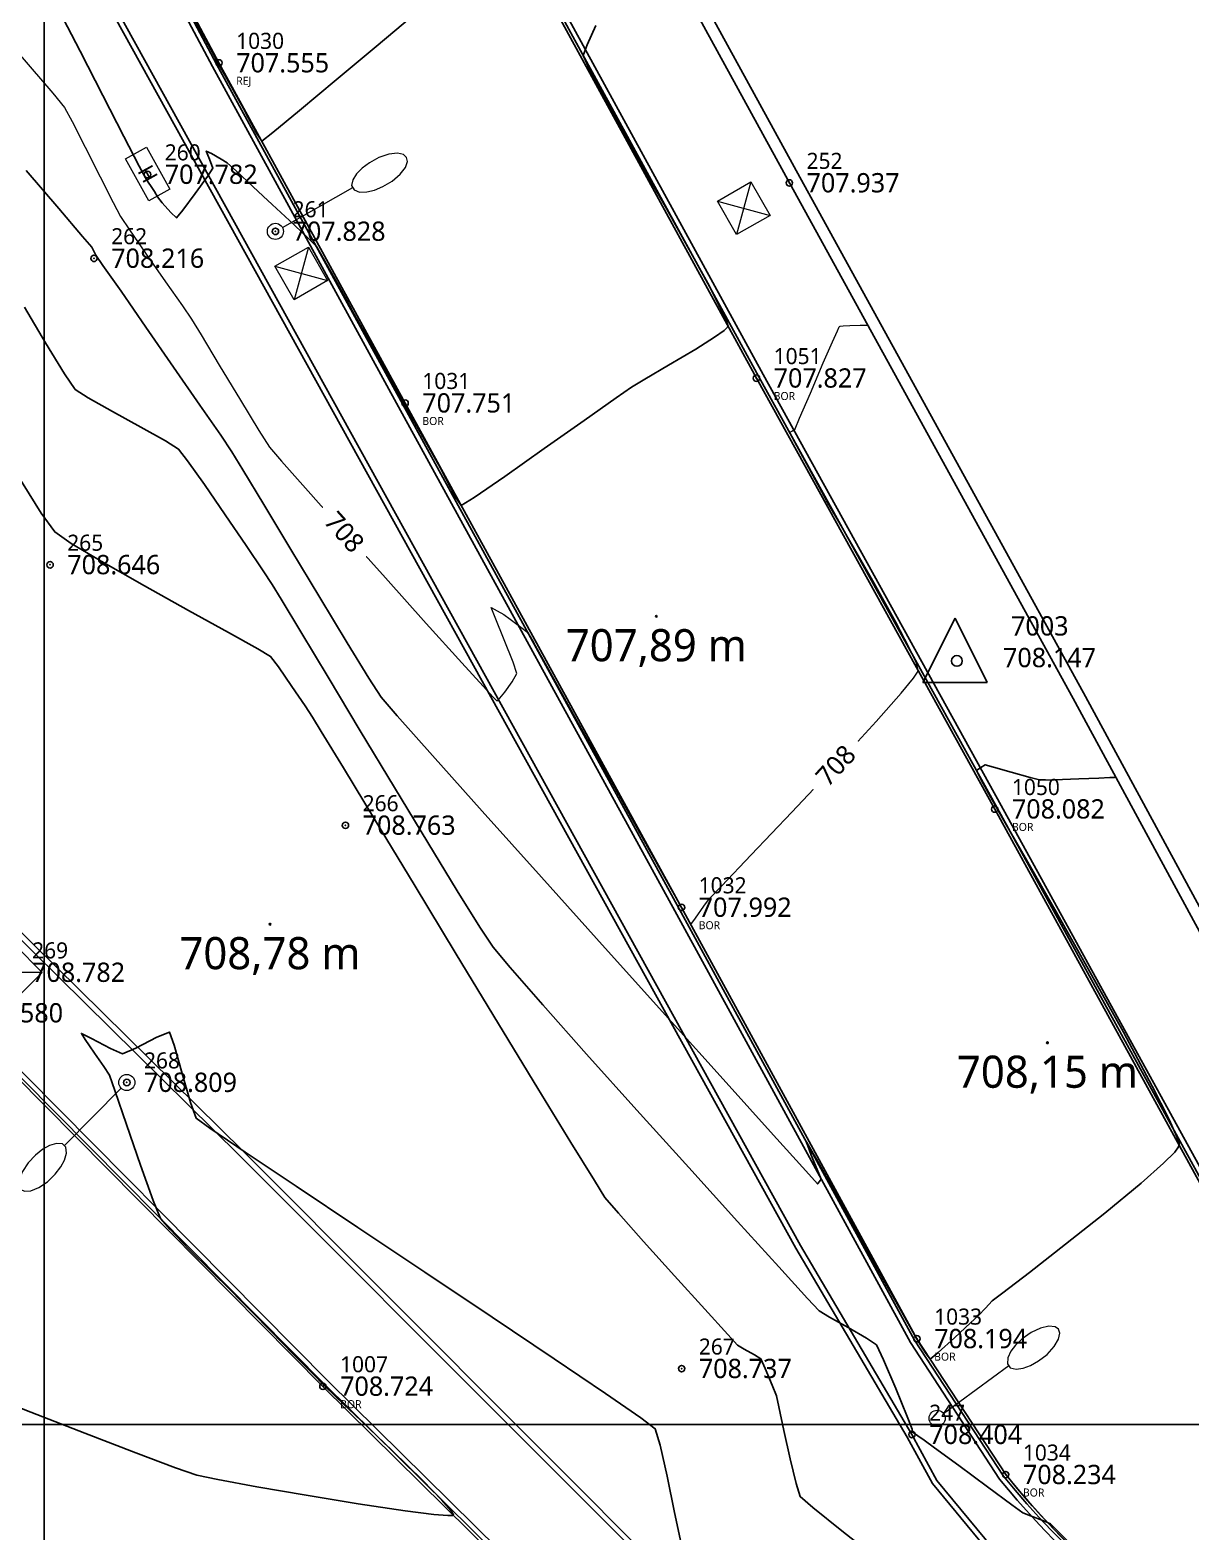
# Model space of a CAD drawing. Header units: metres. Extents: x 429510 to 429857, y 4467140 to 4467333.
# Drawn here: x 429569.74 to 429591.4, y 4467238 to 4467266.02 of the extents above; entities that cross this region are included whole.
import ezdxf

# ---------------------------------------------------------------- set-up
doc = ezdxf.new("R2010")
doc.units = ezdxf.units.M
doc.header["$LTSCALE"] = 4
doc.header["$PDMODE"] = 32
doc.header["$PDSIZE"] = 0.12
for name, color, linetype in [('C-ETIQ', 7, 'Continuous'), ('C-MARC', 7, 'Continuous'), ('C-PUNTOS', 7, 'Continuous'), ('C-SUPE-ETIQ_Curvas', 42, 'Continuous'), ('C-SUPE-ETIQ_Puntos', 92, 'Continuous'), ('C-TOPO-FEAT', 94, 'Continuous'), ('Cuadricula Coordenadas', 5, 'Continuous')]:
    doc.layers.add(name, color=color, linetype=linetype)
for name, color, linetype, lineweight, true_color in [('C-SUPE_CurvasMaestras', 48, 'Continuous', 18, 0x574100), ('TRIAL-BORDILLO', 232, 'Continuous', 9, 0xc70063), ('TRIAL-MURO BLOQUE LADRILLO', 20, 'Continuous', 13, 0xff3d3d)]:
    doc.layers.add(name, color=color, linetype=linetype, lineweight=lineweight, true_color=true_color)
doc.layers.add('C-SUPE_CurvasNivel', color=42, linetype='Continuous', true_color=0xb38600)
doc.layers.add('TRIAL-TEXTO', color=18, linetype='Continuous', true_color=0x000000)
for name, color, linetype, lineweight in [('TB-40HIDRANTE-P', 131, 'Continuous', 0), ('TB-44BACULO-SENCILLO-P', 254, 'Continuous', 0), ('TB-47REGISTRO-ELECTRICO-P', 213, 'Continuous', 0), ('TRIAL-ACERA', 125, 'Continuous', 9)]:
    doc.layers.add(name, color=color, linetype=linetype, lineweight=lineweight)
doc.styles.get("Standard").update_dxf_attribs({"font": 'segoeuil.ttf'})
doc.styles.add('Trial_standard', font='segoeuisl.ttf')

# ---------------------------------------------------------------- blocks, each defined once
blk = doc.blocks.new('*U39')
at = {"flags": 128}
for points in [[(3.775, 2.773), (3.667, 2.848), (3.477, 2.867), (3.213, 2.804), (2.919, 2.664), (2.648, 2.472), (2.439, 2.274), (2.293, 2.084), (2.195, 1.88), (2.183, 1.697), (2.275, 1.572), (2.453, 1.529), (2.677, 1.562), (2.901, 1.646), (3.153, 1.786), (3.417, 1.988), (3.638, 2.228), (3.776, 2.461), (3.814, 2.649), (3.775, 2.773)], [(0.201, 0.148), (2.225, 1.639)]]:
    blk.add_lwpolyline(points, dxfattribs=at)
blk.add_circle((0, 0), 0.25)
blk = doc.blocks.new('*U40')
at = {"flags": 128}
blk.add_lwpolyline([(0.039, -0.824), (-0.686, 0.49), (-0.029, 0.852), (0.696, -0.461), (0.039, -0.824)], dxfattribs=at)
at = {"lineweight": -3}
blk.add_text('H', height=0.5, rotation=118.8902, dxfattribs=at).set_placement((0.344, -0.072))
blk = doc.blocks.new('*U41')
at = {"flags": 128}
for points in [[(4.081, 2.299), (3.983, 2.386), (3.797, 2.428), (3.527, 2.397), (3.218, 2.294), (2.926, 2.136), (2.695, 1.964), (2.527, 1.793), (2.405, 1.602), (2.371, 1.422), (2.448, 1.287), (2.619, 1.223), (2.846, 1.229), (3.078, 1.285), (3.345, 1.394), (3.631, 1.563), (3.879, 1.774), (4.045, 1.989), (4.105, 2.171), (4.081, 2.299)], [(0.218, 0.123), (2.406, 1.36)]]:
    blk.add_lwpolyline(points, dxfattribs=at)
blk.add_circle((0, 0), 0.25)
blk = doc.blocks.new('*U42')
for p, q in [((0.223, 0.819), (-0.223, -0.819)), ((-0.819, 0.223), (0.819, -0.223))]:
    blk.add_line(p, q)
at = {"flags": 128}
blk.add_lwpolyline([(-0.819, 0.223), (0.223, 0.819), (0.819, -0.223), (-0.223, -0.819), (-0.819, 0.223)], dxfattribs=at)
blk = doc.blocks.new('*U46')
for p, q in [((-0.002, -0.849), (0.002, 0.849)), ((0.849, -0.002), (-0.849, 0.002))]:
    blk.add_line(p, q)
at = {"flags": 128}
blk.add_lwpolyline([(0.849, -0.002), (-0.002, -0.849), (-0.849, 0.002), (0.002, 0.849), (0.849, -0.002)], dxfattribs=at)
blk = doc.blocks.new('*U47')
at = {"flags": 128}
for points in [[(-0.176, -0.178), (-1.943, -1.965)], [(-3.298, -3.326), (-3.18, -3.384), (-2.989, -3.373), (-2.738, -3.27), (-2.469, -3.086), (-2.231, -2.854), (-2.056, -2.625), (-1.941, -2.415), (-1.876, -2.198), (-1.892, -2.016), (-2.003, -1.906), (-2.186, -1.892), (-2.402, -1.959), (-2.61, -2.077), (-2.837, -2.255), (-3.066, -2.495), (-3.247, -2.766), (-3.348, -3.018), (-3.356, -3.209), (-3.298, -3.326)]]:
    blk.add_lwpolyline(points, dxfattribs=at)
blk.add_circle((0, 0), 0.25)
blk = doc.blocks.new('*U49')
at = {"color": 0, "linetype": 'ByBlock', "lineweight": -2, "transparency": 16777216}
blk.add_point((0, 0), dxfattribs=at)
blk = doc.blocks.new('Station Mark')
at = {"color": 0, "linetype": 'ByBlock', "lineweight": -2}
for p, q in [((-0.024, 0.601), (-0.477, -0.304)), ((0.428, -0.304), (-0.024, 0.601)), ((-0.477, -0.304), (0.428, -0.304))]:
    blk.add_line(p, q, dxfattribs=at)
blk.add_circle((0, 0), 0.0757, dxfattribs=at)

msp = doc.modelspace()

# ---------------------------------------------------------------- linework, layer by layer
at = {"layer": 'C-MARC', "color": 7, "linetype": 'Continuous', "lineweight": -3}
for centre in [(429581.422, 4467255.083, 707.885), (429574.213, 4467249.337, 708.779), (429588.721, 4467247.125, 708.149)]:
    msp.add_circle(centre, 0.015, dxfattribs=at)
at = {"layer": 'C-SUPE_CurvasMaestras', "color": 48, "linetype": 'Continuous', "lineweight": 18, "true_color": 0x574100, "elevation": 708, "flags": 128}
msp.add_lwpolyline([(429569.245, 4467265.904), (429569.738, 4467265.336), (429570.162, 4467264.84), (429570.379, 4467264.573), (429570.521, 4467264.314), (429570.767, 4467263.835), (429571.046, 4467263.282), (429571.289, 4467262.802), (429571.427, 4467262.539), (429571.594, 4467262.29), (429571.905, 4467261.841), (429572.266, 4467261.325), (429572.579, 4467260.876), (429572.75, 4467260.627), (429572.93, 4467260.332), (429573.268, 4467259.769), (429573.661, 4467259.116), (429574.007, 4467258.548), (429574.204, 4467258.24), (429574.427, 4467257.979), (429574.925, 4467257.416), (429575.603, 4467256.654), (429576.369, 4467255.797), (429577.13, 4467254.949), (429577.792, 4467254.215), (429578.189, 4467253.779), (429578.377, 4467253.576), (429578.44, 4467253.512), (429578.45, 4467253.503), (429578.461, 4467253.51), (429578.502, 4467253.552), (429578.595, 4467253.669), (429578.731, 4467253.859), (429578.823, 4467254.012), (429578.75, 4467254.224), (429578.582, 4467254.645), (429578.414, 4467255.058), (429578.341, 4467255.247), (429578.456, 4467255.187), (429578.577, 4467255.114), (429578.693, 4467255.031), (429578.897, 4467254.881), (429579.024, 4467254.78), (429579.136, 4467254.586), (429579.381, 4467254.149), (429579.675, 4467253.621), (429579.934, 4467253.152), (429580.077, 4467252.895), (429580.242, 4467252.599), (429580.585, 4467251.986), (429581.012, 4467251.22), (429581.433, 4467250.466), (429581.756, 4467249.888), (429581.889, 4467249.65), (429581.977, 4467249.481), (429582.066, 4467249.332), (429582.156, 4467249.448), (429582.311, 4467249.671), (429582.412, 4467249.814), (429582.636, 4467250.049), (429583.193, 4467250.631), (429583.949, 4467251.425), (429584.771, 4467252.3), (429585.527, 4467253.121), (429585.994, 4467253.65), (429586.22, 4467253.927), (429586.295, 4467254.039), (429586.307, 4467254.07), (429586.305, 4467254.104), (429586.269, 4467254.219), (429586.148, 4467254.488), (429585.892, 4467254.981), (429585.488, 4467255.707), (429585.075, 4467256.422), (429584.748, 4467256.979), (429584.598, 4467257.235), (429584.465, 4467257.481), (429584.231, 4467257.913), (429584.009, 4467258.324), (429583.91, 4467258.509), (429583.961, 4467258.543), (429584.012, 4467258.577), (429584.097, 4467258.776), (429584.297, 4467259.246), (429584.537, 4467259.81), (429584.709, 4467260.206), (429584.801, 4467260.41), (429584.835, 4467260.481), (429584.843, 4467260.492), (429584.855, 4467260.496), (429584.907, 4467260.503), (429585.033, 4467260.508), (429585.224, 4467260.511), (429585.362, 4467260.511)], dxfattribs=at)
at = {"layer": 'C-SUPE_CurvasNivel', "color": 42, "linetype": 'Continuous', "lineweight": -3, "true_color": 0xb38600, "flags": 128}
for points, elevation in [([(429570.276, 4467266.389), (429570.67, 4467265.626), (429571.097, 4467264.796), (429571.489, 4467264.036), (429571.775, 4467263.479), (429571.888, 4467263.261), (429571.942, 4467263.182), (429571.997, 4467263.103), (429572.056, 4467263.006), (429572.117, 4467262.906), (429572.205, 4467262.799), (429572.365, 4467262.613), (429572.467, 4467262.515), (429572.586, 4467262.657), (429572.819, 4467262.97), (429573.046, 4467263.289), (429573.15, 4467263.445), (429573.086, 4467263.61), (429573.026, 4467263.761), (429573.124, 4467263.714), (429573.301, 4467263.613), (429573.414, 4467263.544), (429573.588, 4467263.385), (429573.891, 4467263.102), (429574.084, 4467262.921), (429574.254, 4467262.764), (429574.576, 4467262.466), (429574.9, 4467262.162), (429575.079, 4467261.983), (429575.208, 4467261.767), (429575.425, 4467261.377), (429575.64, 4467260.985), (429575.762, 4467260.761), (429575.88, 4467260.552), (429576.108, 4467260.144), (429576.374, 4467259.668), (429576.603, 4467259.26), (429576.72, 4467259.052), (429576.845, 4467258.827), (429577.066, 4467258.432), (429577.281, 4467258.046), (429577.393, 4467257.847), (429577.499, 4467257.64), (429577.669, 4467257.319), (429577.784, 4467257.147), (429578.024, 4467257.3), (429578.593, 4467257.693), (429579.331, 4467258.21), (429580.078, 4467258.737), (429580.675, 4467259.159), (429580.962, 4467259.36), (429581.206, 4467259.505), (429581.653, 4467259.766), (429582.158, 4467260.067), (429582.506, 4467260.288), (429582.686, 4467260.416), (429582.75, 4467260.475), (429582.761, 4467260.495), (429582.76, 4467260.516), (429582.727, 4467260.607), (429582.617, 4467260.842), (429582.381, 4467261.295), (429582.005, 4467261.984), (429581.618, 4467262.676), (429581.304, 4467263.231), (429581.149, 4467263.508), (429580.999, 4467263.78), (429580.724, 4467264.276), (429580.416, 4467264.839), (429580.164, 4467265.314), (429580.059, 4467265.546), (429580.132, 4467265.747), (429580.297, 4467266.102)], 707.8), ([(429572.73, 4467266.367), (429572.936, 4467265.982), (429573.139, 4467265.602), (429573.248, 4467265.399), (429573.382, 4467265.159), (429573.594, 4467264.78), (429573.721, 4467264.554), (429573.814, 4467264.375), (429573.961, 4467264.098), (429574.059, 4467263.95), (429574.264, 4467264.108), (429574.767, 4467264.522), (429575.451, 4467265.092), (429576.197, 4467265.716), (429576.889, 4467266.296)], 707.6), ([(429589.986, 4467252.078), (429589.969, 4467252.077), (429589.887, 4467252.073), (429589.677, 4467252.063), (429589.304, 4467252.047), (429588.845, 4467252.03), (429588.597, 4467252.027), (429588.397, 4467252.076), (429588.047, 4467252.174), (429587.714, 4467252.27), (429587.561, 4467252.313), (429587.476, 4467252.26), (429587.397, 4467252.203), (429587.487, 4467252.032), (429587.661, 4467251.712), (429587.774, 4467251.505), (429587.932, 4467251.23), (429588.329, 4467250.539), (429588.882, 4467249.568), (429589.512, 4467248.451), (429590.138, 4467247.322), (429590.678, 4467246.316), (429590.995, 4467245.691), (429591.138, 4467245.371), (429591.179, 4467245.246), (429591.181, 4467245.213), (429591.168, 4467245.181), (429591.096, 4467245.087), (429590.889, 4467244.879), (429590.468, 4467244.507), (429589.791, 4467243.948), (429589.057, 4467243.365), (429588.384, 4467242.841), (429587.89, 4467242.461), (429587.692, 4467242.309), (429587.563, 4467242.172), (429587.434, 4467242.034), (429587.287, 4467241.897), (429586.985, 4467241.619), (429586.682, 4467241.345), (429586.534, 4467241.223), (429586.459, 4467241.32), (429586.346, 4467241.498), (429586.286, 4467241.596), (429586.247, 4467241.665), (429586.208, 4467241.733), (429586.06, 4467241.998), (429585.695, 4467242.655), (429585.219, 4467243.508), (429584.743, 4467244.36), (429584.435, 4467244.909), (429584.283, 4467245.177), (429584.232, 4467245.263), (429584.225, 4467245.274), (429584.226, 4467245.265), (429584.249, 4467245.2), (429584.315, 4467245.028), (429584.424, 4467244.759), (429584.496, 4467244.579), (429584.465, 4467244.534), (429584.432, 4467244.492), (429584.212, 4467244.736), (429583.612, 4467245.4), (429582.726, 4467246.381), (429581.647, 4467247.579), (429580.467, 4467248.89), (429579.278, 4467250.212), (429578.174, 4467251.444), (429577.246, 4467252.483), (429576.588, 4467253.227), (429576.291, 4467253.574), (429576.059, 4467253.93), (429575.652, 4467254.59), (429575.143, 4467255.431), (429574.602, 4467256.33), (429574.1, 4467257.165), (429573.71, 4467257.813), (429573.503, 4467258.151), (429573.294, 4467258.459), (429572.906, 4467259.022), (429572.415, 4467259.732), (429571.899, 4467260.476), (429571.434, 4467261.146), (429571.097, 4467261.63), (429570.967, 4467261.818), (429570.928, 4467261.893), (429570.889, 4467261.968), (429570.718, 4467262.17), (429570.275, 4467262.688), (429569.664, 4467263.401)], 708.2), ([(429589.209, 4467237.719), (429588.922, 4467238.008), (429588.775, 4467238.149), (429588.634, 4467238.209), (429588.407, 4467238.297), (429588.264, 4467238.355), (429588.058, 4467238.504), (429587.602, 4467238.839), (429587.065, 4467239.236), (429586.615, 4467239.568), (429586.421, 4467239.711), (429586.302, 4467239.793), (429586.196, 4467239.866), (429586.196, 4467239.916), (429586.102, 4467240.151), (429585.889, 4467240.674), (429585.664, 4467241.211), (429585.531, 4467241.49), (429585.346, 4467241.613), (429585.001, 4467241.81), (429584.653, 4467242.006), (429584.46, 4467242.123), (429584.243, 4467242.355), (429583.707, 4467242.942), (429582.939, 4467243.788), (429582.027, 4467244.795), (429581.059, 4467245.87), (429580.122, 4467246.914), (429579.305, 4467247.832), (429578.694, 4467248.529), (429578.378, 4467248.908), (429578.132, 4467249.28), (429577.706, 4467249.962), (429577.157, 4467250.861), (429576.536, 4467251.886), (429575.898, 4467252.944), (429575.297, 4467253.944), (429574.788, 4467254.794), (429574.422, 4467255.402), (429574.255, 4467255.676), (429574.084, 4467255.933), (429573.768, 4467256.403), (429573.379, 4467256.975), (429572.991, 4467257.54), (429572.677, 4467257.985), (429572.508, 4467258.202), (429572.266, 4467258.355), (429571.807, 4467258.611), (429571.276, 4467258.902), (429570.819, 4467259.159), (429570.579, 4467259.314), (429570.381, 4467259.604), (429570.028, 4467260.182), (429569.631, 4467260.848)], 708.4), ([(429569.495, 4467257.728), (429569.946, 4467257.008), (429570.198, 4467256.655), (429570.506, 4467256.442), (429571.105, 4467256.086), (429571.875, 4467255.649), (429572.692, 4467255.193), (429573.437, 4467254.781), (429573.988, 4467254.473), (429574.224, 4467254.334), (429574.374, 4467254.137), (429574.624, 4467253.775), (429574.87, 4467253.409), (429575.008, 4467253.2), (429575.172, 4467252.931), (429575.583, 4467252.254), (429576.18, 4467251.269), (429576.902, 4467250.078), (429577.689, 4467248.781), (429578.479, 4467247.479), (429579.213, 4467246.273), (429579.829, 4467245.264), (429580.267, 4467244.553), (429580.465, 4467244.241), (429580.714, 4467243.948), (429581.186, 4467243.416), (429581.762, 4467242.774), (429582.325, 4467242.152), (429582.756, 4467241.679), (429582.938, 4467241.483), (429583.06, 4467241.411), (429583.255, 4467241.301), (429583.373, 4467241.226), (429583.456, 4467241.048), (429583.585, 4467240.738), (429583.663, 4467240.539), (429583.709, 4467240.332), (429583.803, 4467239.889), (429583.919, 4467239.361), (429584.03, 4467238.899), (429584.108, 4467238.657), (429584.342, 4467238.452), (429584.887, 4467238.017), (429585.615, 4467237.446)], 708.6), ([(429568.822, 4467240.6), (429569.751, 4467240.235), (429570.76, 4467239.842), (429571.708, 4467239.475), (429572.452, 4467239.195), (429572.85, 4467239.057), (429573.242, 4467238.975), (429573.97, 4467238.842), (429574.891, 4467238.683), (429575.86, 4467238.525), (429576.737, 4467238.393), (429577.274, 4467238.324), (429577.534, 4467238.302), (429577.622, 4467238.304), (429577.637, 4467238.311), (429577.635, 4467238.329), (429577.587, 4467238.401), (429577.42, 4467238.591), (429577.065, 4467238.956), (429576.501, 4467239.511), (429575.92, 4467240.068), (429575.451, 4467240.514), (429575.22, 4467240.734), (429575.019, 4467240.939), (429574.654, 4467241.311), (429574.235, 4467241.738), (429573.872, 4467242.109), (429573.673, 4467242.312), (429573.474, 4467242.509), (429573.114, 4467242.866), (429572.702, 4467243.277), (429572.349, 4467243.639), (429572.168, 4467243.846), (429572.034, 4467244.18), (429571.798, 4467244.84), (429571.535, 4467245.601), (429571.317, 4467246.236), (429571.217, 4467246.519), (429571.112, 4467246.681), (429570.942, 4467246.93), (429570.846, 4467247.068), (429570.764, 4467247.188), (429570.695, 4467247.3), (429570.881, 4467247.204), (429571.235, 4467247.018), (429571.463, 4467246.917), (429571.709, 4467247.027), (429572.105, 4467247.228), (429572.34, 4467247.323), (429572.428, 4467247.078), (429572.576, 4467246.553), (429572.731, 4467246.012), (429572.836, 4467245.717), (429573.093, 4467245.532), (429573.748, 4467245.087), (429574.701, 4467244.448), (429575.853, 4467243.678), (429577.106, 4467242.842), (429578.36, 4467242.005), (429579.515, 4467241.23), (429580.473, 4467240.582), (429581.135, 4467240.125), (429581.402, 4467239.924), (429581.497, 4467239.62), (429581.625, 4467239.038), (429581.763, 4467238.362), (429581.889, 4467237.78)], 708.8)]:
    msp.add_lwpolyline(points, dxfattribs=dict(at, elevation=elevation))
at = {"layer": 'C-TOPO-FEAT', "color": 94, "linetype": 'Continuous', "lineweight": -3}
for points in [[(429591.677, 4467244.309, 708.217), (429587.737, 4467251.485, 708.082), (429583.291, 4467259.525, 707.827), (429577.916, 4467269.364, 707.553)], [(429591.723, 4467244.33, 708.357), (429587.781, 4467251.509, 708.222), (429583.335, 4467259.549, 707.967), (429577.96, 4467269.388, 707.693)], [(429571.602, 4467268.421, 707.67), (429573.218, 4467265.383, 707.695), (429576.691, 4467259.036, 707.891), (429581.848, 4467249.627, 708.132), (429586.243, 4467241.577, 708.334), (429587.902, 4467239.037, 708.374), (429588.116, 4467238.779, 708.381), (429588.336, 4467238.525, 708.388), (429588.561, 4467238.276, 708.395), (429588.791, 4467238.032, 708.402), (429589.026, 4467237.792, 708.409)], [(429571.645, 4467268.446, 707.53), (429573.262, 4467265.407, 707.555), (429576.735, 4467259.06, 707.751), (429581.892, 4467249.651, 707.992), (429586.286, 4467241.603, 708.194), (429587.942, 4467239.067, 708.234), (429588.155, 4467238.81, 708.241), (429588.374, 4467238.557, 708.248), (429588.599, 4467238.309, 708.255), (429588.828, 4467238.065, 708.262), (429589.062, 4467237.827, 708.269)], [(429579.753, 4467236.224, 708.866), (429575.201, 4467240.715, 708.724), (429568.297, 4467247.681, 708.58), (429559.307, 4467256.63, 708.501), (429558.887, 4467257.107, 708.5), (429558.47, 4467257.586, 708.498), (429558.027, 4467258.1, 708.481), (429557.588, 4467258.617, 708.465), (429557.151, 4467259.137, 708.448), (429556.991, 4467259.334, 708.446), (429556.838, 4467259.536, 708.443), (429556.691, 4467259.743, 708.441), (429556.55, 4467259.953, 708.439), (429556.416, 4467260.169, 708.436), (429556.288, 4467260.388, 708.434), (429556.167, 4467260.611, 708.432), (429556.053, 4467260.837, 708.429), (429555.946, 4467261.067, 708.427), (429555.846, 4467261.3, 708.425), (429555.753, 4467261.536, 708.422), (429555.668, 4467261.775, 708.42), (429555.202, 4467262.702, 708.387), (429554.856, 4467263.645, 708.373), (429553.926, 4467266.545, 708.316)], [(429579.788, 4467236.259, 709.006), (429575.236, 4467240.75, 708.864), (429568.332, 4467247.716, 708.72), (429559.343, 4467256.664, 708.641), (429558.924, 4467257.14, 708.639), (429558.508, 4467257.619, 708.638), (429558.065, 4467258.133, 708.621), (429557.626, 4467258.65, 708.605), (429557.189, 4467259.169, 708.588), (429557.031, 4467259.365, 708.586), (429556.878, 4467259.566, 708.583), (429556.731, 4467259.772, 708.581), (429556.591, 4467259.982, 708.579), (429556.458, 4467260.196, 708.576), (429556.331, 4467260.414, 708.574), (429556.21, 4467260.636, 708.572), (429556.097, 4467260.861, 708.569), (429555.991, 4467261.09, 708.567), (429555.891, 4467261.322, 708.565), (429555.799, 4467261.557, 708.562), (429555.714, 4467261.794, 708.56), (429555.248, 4467262.722, 708.527), (429554.903, 4467263.661, 708.513), (429553.975, 4467266.555, 708.456)]]:
    msp.add_polyline3d(points, dxfattribs=at)
at = {"layer": 'Cuadricula Coordenadas', "color": 8, "lineweight": -3}
for p, q in [((429570, 4467149.365), (429570, 4467326.644)), ((429519.62, 4467240), (429711.859, 4467240))]:
    msp.add_line(p, q, dxfattribs=at)
at = {"layer": 'TRIAL-ACERA', "lineweight": -3}
for points in [[(429592.832, 4467225.567), (429593.266, 4467226.345), (429593.434, 4467226.86), (429593.235, 4467227.554), (429593.064, 4467228.577), (429592.369, 4467230.022), (429591.734, 4467231.412), (429591.045, 4467232.682), (429589.73, 4467235.597), (429588.151, 4467237.156), (429586.66, 4467238.96), (429586.193, 4467239.815), (429584.113, 4467243.345), (429571.193, 4467266.699)], [(429571.159, 4467266.554), (429584.026, 4467243.295), (429586.106, 4467239.766), (429586.576, 4467238.904), (429588.077, 4467237.088)], [(429596.911, 4467220.987), (429595.386, 4467222.634), (429593.433, 4467224.627), (429590.691, 4467228.021), (429584.38, 4467234.275), (429573.648, 4467245.023), (429564.012, 4467254.523)], [(429596.984, 4467221.055), (429595.459, 4467222.703), (429593.508, 4467224.693), (429590.765, 4467228.088), (429584.451, 4467234.346), (429573.718, 4467245.094), (429564.082, 4467254.594)]]:
    msp.add_lwpolyline(points, dxfattribs=at)
at = {"layer": 'TRIAL-BORDILLO', "lineweight": -3}
for points in [[(429612.13, 4467245.793), (429608.179, 4467243.45, -0.051311), (429603.643, 4467241.266), (429601.631, 4467240.52), (429600.672, 4467240.218), (429599.634, 4467240.051), (429598.647, 4467240.036, -0.109952), (429594.736, 4467241.202, -0.135177), (429592.025, 4467243.76, -0.104977), (429591.677, 4467244.309), (429587.737, 4467251.485), (429583.291, 4467259.525), (429577.916, 4467269.364), (429572.727, 4467278.858), (429572.033, 4467280.154), (429571.208, 4467282.057), (429570.579, 4467284.98), (429570.198, 4467286.995), (429570.001, 4467287.972, -0.227713), (429571.599, 4467291.487)], [(429598.657, 4467240.176, -0.109992), (429594.803, 4467241.325, -0.135838), (429592.136, 4467243.847, -0.109554), (429591.805, 4467244.367), (429587.86, 4467251.553), (429583.414, 4467259.592), (429578.039, 4467269.431), (429572.85, 4467278.925), (429572.159, 4467280.215), (429571.342, 4467282.1), (429570.716, 4467285.008), (429570.335, 4467287.022), (429570.141, 4467287.987, -0.226959), (429571.689, 4467291.38, -0.226959)], [(429571.524, 4467268.376), (429573.139, 4467265.341), (429576.612, 4467258.993), (429581.769, 4467249.584), (429586.166, 4467241.531), (429587.829, 4467238.984, 0.128482), (429594.334, 4467234.203, 0.033292)], [(429571.645, 4467268.446), (429573.262, 4467265.407), (429576.735, 4467259.06), (429581.892, 4467249.651), (429586.286, 4467241.603), (429587.942, 4467239.067, 0.128373), (429594.386, 4467234.333, 0.033263)], [(429579.753, 4467236.224), (429575.201, 4467240.715), (429568.297, 4467247.681), (429559.307, 4467256.63, -0.007195), (429557.151, 4467259.137, -0.092129), (429555.668, 4467261.775), (429555.202, 4467262.702), (429554.856, 4467263.645), (429553.926, 4467266.545)], [(429579.851, 4467236.324), (429575.3, 4467240.814), (429568.396, 4467247.78), (429559.409, 4467256.726, -0.007185), (429557.258, 4467259.227, -0.092426), (429555.797, 4467261.829), (429555.331, 4467262.758), (429554.988, 4467263.691), (429554.064, 4467266.573)]]:
    msp.add_lwpolyline(points, format="xyb", dxfattribs=at)
at = {"layer": 'TRIAL-MURO BLOQUE LADRILLO', "lineweight": -3}
for points in [[(429583.905, 4467263.168), (429573.327, 4467282.483)], [(429584.098, 4467263.274), (429573.52, 4467282.589)], [(429594.981, 4467242.969), (429592.485, 4467247.489), (429589.198, 4467253.549), (429583.905, 4467263.168)], [(429616.244, 4467250.164), (429610.068, 4467246.01), (429605.666, 4467243.523), (429601.185, 4467241.633), (429595.127, 4467243.159), (429592.678, 4467247.595), (429589.391, 4467253.654), (429584.098, 4467263.274)]]:
    msp.add_lwpolyline(points, dxfattribs=at)

# ---------------------------------------------------------------- block references
at = {"layer": 'C-PUNTOS'}
for p in [(429573.262, 4467265.407, 707.555), (429571.929, 4467263.326, 707.782), (429583.905, 4467263.168, 707.937), (429574.315, 4467262.264, 707.828), (429570.93, 4467261.76, 708.216), (429583.291, 4467259.525, 707.827), (429576.735, 4467259.06, 707.751), (429570.11, 4467256.043, 708.646), (429587.737, 4467251.485, 708.082), (429575.622, 4467251.182, 708.763), (429581.892, 4467249.651, 707.992), (429571.542, 4467246.384, 708.809), (429586.286, 4467241.603, 708.194), (429581.895, 4467241.045, 708.737), (429575.201, 4467240.715, 708.724), (429586.193, 4467239.815, 708.404), (429587.942, 4467239.067, 708.234)]:
    msp.add_blockref('*U49', p, dxfattribs=at)
at = {"layer": 'TB-40HIDRANTE-P', "lineweight": -3, "xscale": 0.6, "yscale": 0.6, "zscale": 0.6}
msp.add_blockref('*U40', (429571.929, 4467263.326), dxfattribs=at)
at = {"layer": 'TB-44BACULO-SENCILLO-P', "lineweight": -3, "xscale": 0.6, "yscale": 0.6, "zscale": 0.6}
for name, p in [('*U41', (429574.315, 4467262.264)), ('*U47', (429571.542, 4467246.384)), ('*U39', (429586.663, 4467240.119))]:
    msp.add_blockref(name, p, dxfattribs=at)
at = {"layer": 'TB-47REGISTRO-ELECTRICO-P', "lineweight": -3, "xscale": 0.6, "yscale": 0.6, "zscale": 0.6}
for name, p in [('*U42', (429583.053, 4467262.695)), ('*U42', (429574.797, 4467261.48)), ('*U46', (429569.455, 4467248.437))]:
    msp.add_blockref(name, p, dxfattribs=at)
at = {"layer": 'TRIAL-TEXTO', "color": 151, "xscale": 1.326137241926, "yscale": 1.326137241926, "zscale": 1.326137241926}
msp.add_blockref('Station Mark', (429587.031, 4467254.249, 708.147), dxfattribs=at)

# ---------------------------------------------------------------- texts
at = {"layer": 'C-ETIQ', "linetype": 'ByBlock', "style": 'Trial_standard'}
for s, insert, char_height, attachment_point in [('1030', (429573.583, 4467265.665, 707.555), 0.3, 7), ('REJ', (429573.583, 4467265.149, 707.555), 0.15, 1), ('260', (429572.25, 4467263.584, 707.782), 0.3, 7), ('252', (429584.226, 4467263.426, 707.937), 0.3, 7), ('261', (429574.636, 4467262.522, 707.828), 0.3, 7), ('262', (429571.251, 4467262.019, 708.216), 0.3, 7), ('1051', (429583.612, 4467259.783, 707.827), 0.3, 7), ('1031', (429577.056, 4467259.319, 707.751), 0.3, 7), ('BOR', (429583.612, 4467259.267, 707.827), 0.15, 1), ('BOR', (429577.056, 4467258.801, 707.751), 0.15, 1), ('265', (429570.431, 4467256.301, 708.646), 0.3, 7), ('1050', (429588.058, 4467251.743, 708.082), 0.3, 7), ('266', (429575.943, 4467251.44, 708.763), 0.3, 7), ('BOR', (429588.058, 4467251.227, 708.082), 0.15, 1), ('1032', (429582.213, 4467249.909, 707.992), 0.3, 7), ('BOR', (429582.213, 4467249.393, 707.992), 0.15, 1), ('269', (429569.776, 4467248.695, 708.782), 0.3, 7), ('268', (429571.863, 4467246.642, 708.809), 0.3, 7), ('1033', (429586.607, 4467241.862, 708.194), 0.3, 7), ('267', (429582.216, 4467241.303, 708.737), 0.3, 7), ('1007', (429575.522, 4467240.973, 708.724), 0.3, 7), ('BOR', (429586.607, 4467241.344, 708.194), 0.15, 1), ('BOR', (429575.522, 4467240.457, 708.724), 0.15, 1), ('247', (429586.514, 4467240.073, 708.404), 0.3, 7), ('1034', (429588.263, 4467239.325, 708.234), 0.3, 7), ('BOR', (429588.263, 4467238.809, 708.234), 0.15, 1)]:
    msp.add_mtext(s, dxfattribs=dict(at, insert=insert, char_height=char_height, attachment_point=attachment_point))
at = {"layer": 'C-ETIQ', "color": 1, "linetype": 'ByBlock', "char_height": 0.36, "attachment_point": 4, "style": 'Trial_standard'}
for s, insert in [('707.555', (429573.583, 4467265.407, 707.555)), ('707.782', (429572.25, 4467263.326, 707.782)), ('707.937', (429584.226, 4467263.168, 707.937)), ('707.828', (429574.636, 4467262.264, 707.828)), ('708.216', (429571.251, 4467261.76, 708.216)), ('707.827', (429583.612, 4467259.525, 707.827)), ('707.751', (429577.056, 4467259.06, 707.751)), ('708.646', (429570.431, 4467256.043, 708.646)), ('708.082', (429588.058, 4467251.485, 708.082)), ('708.763', (429575.943, 4467251.182, 708.763)), ('707.992', (429582.213, 4467249.651, 707.992)), ('708.782', (429569.776, 4467248.437, 708.782)), ('708.580', (429568.618, 4467247.681, 708.58)), ('708.809', (429571.863, 4467246.384, 708.809)), ('708.194', (429586.607, 4467241.603, 708.194)), ('708.737', (429582.216, 4467241.045, 708.737)), ('708.724', (429575.522, 4467240.715, 708.724)), ('708.404', (429586.514, 4467239.815, 708.404)), ('708.234', (429588.263, 4467239.067, 708.234))]:
    msp.add_mtext(s, dxfattribs=dict(at, insert=insert))
at = {"layer": 'C-SUPE-ETIQ_Puntos', "color": 92, "linetype": 'Continuous', "lineweight": -3, "char_height": 0.6, "attachment_point": 2}
for s, insert in [('707,89 m', (429581.422, 4467254.843, 707.885)), ('708,78 m', (429574.213, 4467249.097, 708.779)), ('708,15 m', (429588.721, 4467246.885, 708.149))]:
    msp.add_mtext(s, dxfattribs=dict(at, insert=insert))
at = {"layer": 'TRIAL-TEXTO', "linetype": 'ByBlock', "insert": (429588.042, 4467254.718, 708.147), "char_height": 0.36, "attachment_point": 7, "style": 'Trial_standard'}
msp.add_mtext('7003', dxfattribs=at)
at = {"layer": 'TRIAL-TEXTO', "color": 1, "linetype": 'ByBlock', "insert": (429587.892, 4467254.309, 708.147), "char_height": 0.36, "attachment_point": 4, "style": 'Trial_standard'}
msp.add_mtext('708.147', dxfattribs=at)

# ---------------------------------------------------------------- next in the draw order: texts
at = {"layer": 'C-SUPE-ETIQ_Curvas', "color": 42, "linetype": 'Continuous', "lineweight": -3, "char_height": 0.36, "width": 0.76777, "attachment_point": 5, "style": 'Trial_standard', "bg_fill": 3, "box_fill_scale": 1.625, "bg_fill_color": 9, "bg_fill_true_color": 13158600, "bg_fill_transparency": 0}
for insert, rotation in [((429575.603, 4467256.654, 708), 311.6623), ((429584.771, 4467252.3, 708), 47.3751)]:
    msp.add_mtext('708', dxfattribs=dict(at, insert=insert, rotation=rotation))

doc.saveas('drawing.dxf')
